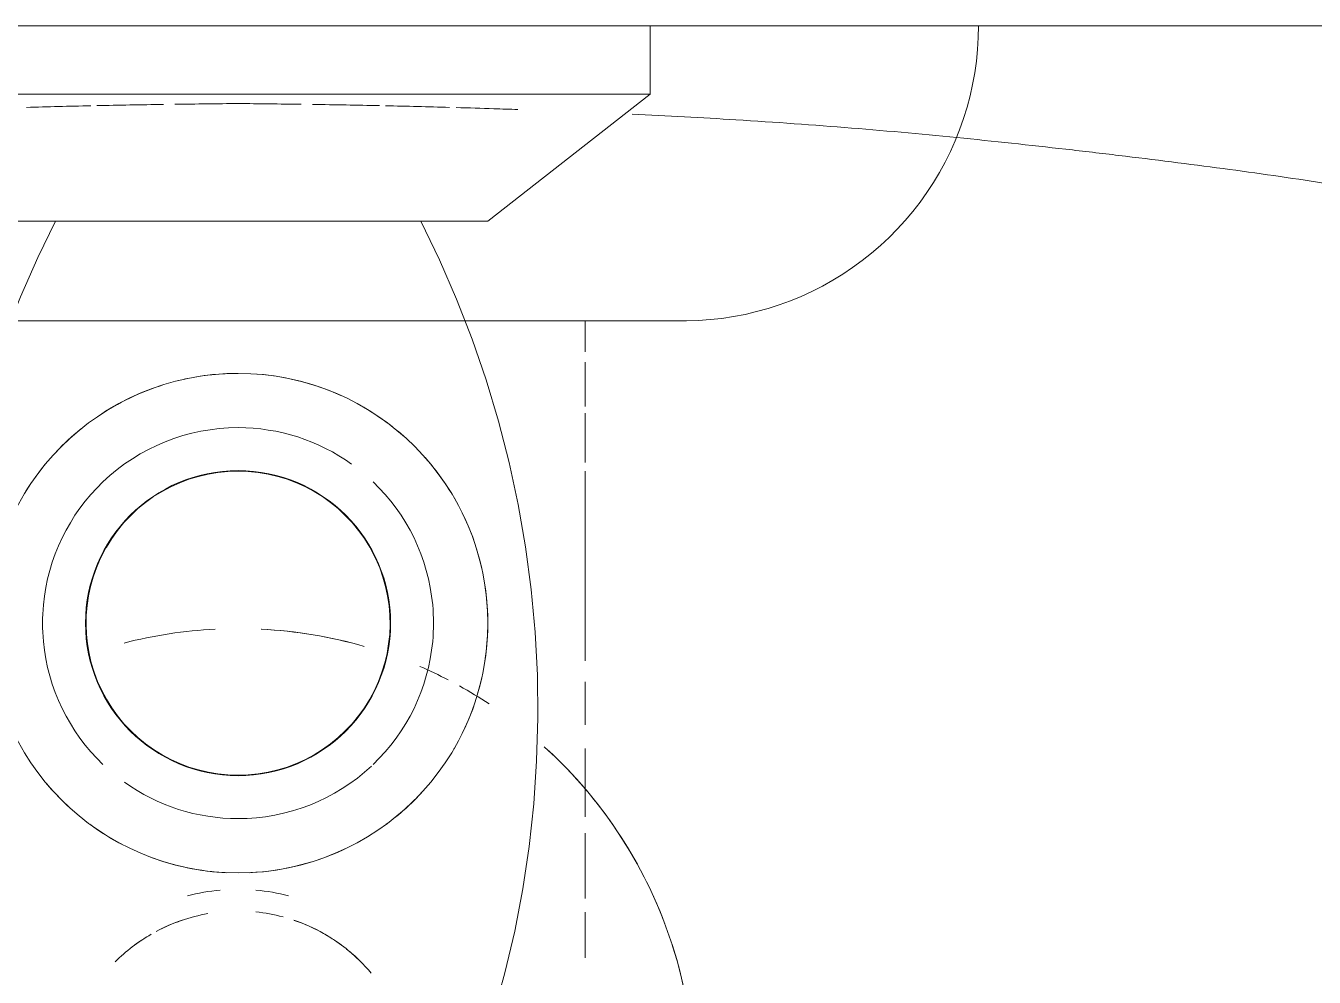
# Model space of a CAD drawing. Header units: millimetres. Extents: x -4000 to 187956, y -58990 to 162485.
# Drawn here: x 158749.4 to 158808.7, y 1854.7 to 1898.5 of the extents above; entities that cross this region are included whole.
import ezdxf

# ---------------------------------------------------------------- set-up
doc = ezdxf.new("R2010")
doc.units = ezdxf.units.MM
doc.layers.add('P-SANR-FIXT', color=6, linetype='Continuous', lineweight=9)

# ---------------------------------------------------------------- blocks, each defined once
blk = doc.blocks.new('C307 - C307-V895-FFS - TANG 1')
at = {"layer": 'P-SANR-FIXT', "color": 90}
for p, q in [((-15.976, 42.914), (-15.976, 40.802)), ((-15.976, 40.17), (-15.976, 37.168)), ((-22.813, 13.387), (-22.276, 13.469)), ((-21.194, 13.567), (-20.651, 13.584)), ((-15.976, 13.585), (-13.283, 13.585)), ((-13.064, 13.585), (-12.422, 13.585)), ((-11.296, 13.585), (-9.529, 13.585)), ((-9.664, 13.585), (-8.933, 13.585)), ((-8.733, 13.585), (-9.468, 13.585)), ((-8.933, 13.585), (-8.188, 13.585)), ((-7.985, 13.585), (-8.733, 13.585)), ((-8.188, 13.585), (-8.05, 13.585)), ((-8.05, 13.585), (-7.43, 13.585)), ((-7.43, 13.585), (-6.66, 13.585)), ((-6.66, 13.585), (-5.879, 13.585)), ((-5.902, 13.585), (-3.217, 13.585)), ((-5.879, 13.585), (-5.089, 13.585)), ((-5.089, 13.585), (-4.29, 13.585)), ((-4.634, 13.585), (-3.217, 13.585)), ((-4.29, 13.585), (-3.485, 13.585)), ((-3.485, 13.585), (-2.674, 13.585)), ((-2.455, 13.585), (-3.267, 13.585)), ((-2.674, 13.585), (-1.859, 13.585)), ((-2.426, 13.585), (-1.094, 13.585)), ((-2.426, 13.585), (-1.094, 13.585)), ((-1.859, 13.585), (-1.041, 13.585)), ((-1.041, 13.585), (-0.221, 13.585)), ((-0.221, 13.585), (0, 13.585)), ((0, 13.585), (0.82, 13.585)), ((0.221, 13.585), (0, 13.585)), ((0, 13.585), (0.898, 13.585)), ((0, 13.585), (0.898, 13.585)), ((1.041, 13.585), (0.221, 13.585)), ((0.82, 13.585), (1.639, 13.585)), ((1.859, 13.585), (1.041, 13.585)), ((1.639, 13.585), (2.455, 13.585)), ((2.674, 13.585), (1.859, 13.585)), ((2.455, 13.585), (3.267, 13.585)), ((3.485, 13.585), (2.674, 13.585)), ((3.267, 13.585), (4.073, 13.585)), ((4.29, 13.585), (3.485, 13.585)), ((4.073, 13.585), (4.874, 13.585)), ((5.089, 13.585), (4.29, 13.585)), ((4.874, 13.585), (5.666, 13.585)), ((5.879, 13.585), (5.089, 13.585)), ((5.666, 13.585), (6.45, 13.585)), ((6.66, 13.585), (5.879, 13.585)), ((6.45, 13.585), (7.223, 13.585)), ((7.43, 13.585), (6.66, 13.585)), ((7.223, 13.585), (7.985, 13.585)), ((8.188, 13.585), (7.43, 13.585)), ((7.985, 13.585), (8.733, 13.585)), ((8.733, 13.585), (9.468, 13.585)), ((-33.218, 4.786), (-33.016, 5.29)), ((-33.699, 3.229), (-33.56, 3.754)), ((-34.089, 0), (-29.522, 0)), ((-29.34, 0), (-26.482, 0)), ((-24.148, 0), (-25, 0)), ((-24.148, 0), (-25, 0)), ((-24.104, 0), (-22.398, 0)), ((-21.651, 0), (-23.463, 0)), ((-21.651, 0), (-23.463, 0)), ((-21.156, 0), (-17.823, 0)), ((-17.678, 0), (-20.662, 0)), ((-17.678, 0), (-20.662, 0)), ((-13.492, 0), (-17.103, 0)), ((-13.492, 0), (-17.103, 0)), ((-17.044, 0), (-13.657, 0)), ((-13.657, 0), (-10.568, 0)), ((-12.054, 0), (-10.568, 0)), ((-10.34, 0), (-11.803, 0)), ((-10.34, 0), (-11.803, 0)), ((-10.372, 0), (-8.345, 0)), ((-10.372, 0), (-8.345, 0)), ((-8.11, 0), (-10.144, 0)), ((-8.11, 0), (-10.144, 0)), ((-6.976, 0), (-5.758, 0)), ((-6.731, 0), (-5.35, 0)), ((-5.152, 0), (-6.47, 0)), ((-5.152, 0), (-6.47, 0)), ((-5.215, 0), (-3.507, 0)), ((-5.215, 0), (-3.507, 0)), ((-3.383, 0), (-5.023, 0)), ((-3.383, 0), (-5.023, 0)), ((-2.707, 0), (0, 0)), ((-2.707, 0), (0, 0)), ((0, 0), (-2.613, 0)), ((0, 0), (-2.613, 0)), ((0, 0), (4.469, 0)), ((0, 0), (4.469, 0)), ((4.307, 0), (0, 0)), ((4.307, 0), (0, 0)), ((6.47, 0), (5.152, 0)), ((6.47, 0), (5.152, 0)), ((5.35, 0), (6.731, 0)), ((5.35, 0), (7.347, 0)), ((8.593, 0), (7.098, 0)), ((8.593, 0), (7.098, 0)), ((7.347, 0), (8.823, 0)), ((7.347, 0), (8.86, 0))]:
    blk.add_line(p, q, dxfattribs=at)
at = {"layer": 'P-SANR-FIXT', "color": 254}
for p, q in [((-15.976, 36.418), (-15.976, 33.272)), ((-15.976, 32.174), (-15.976, 30.203)), ((-15.976, 29.239), (-15.976, 20.497)), ((-15.976, 20.098), (-15.976, 17.832)), ((-15.976, 17.532), (-15.976, 15.478)), ((-15.976, 15.009), (-15.976, 13.585)), ((-24.399, 13.015), (-23.875, 13.16)), ((-23.875, 13.16), (-23.346, 13.284)), ((-23.346, 13.284), (-22.813, 13.387)), ((-22.276, 13.469), (-21.736, 13.529)), ((-21.736, 13.529), (-21.194, 13.567)), ((-20.651, 13.584), (-20.504, 13.585)), ((-20.504, 13.585), (-20.487, 13.585)), ((-20.477, 13.585), (-20.503, 13.585)), ((-20.487, 13.585), (-20.438, 13.585)), ((-20.419, 13.585), (-20.477, 13.585)), ((-20.438, 13.585), (-20.356, 13.585)), ((-20.329, 13.585), (-20.419, 13.585)), ((-20.356, 13.585), (-20.242, 13.585)), ((-20.206, 13.585), (-20.329, 13.585)), ((-20.242, 13.585), (-20.095, 13.585)), ((-20.05, 13.585), (-20.206, 13.585)), ((-20.095, 13.585), (-19.916, 13.585)), ((-19.862, 13.585), (-20.05, 13.585)), ((-19.916, 13.585), (-19.705, 13.585)), ((-19.643, 13.585), (-19.862, 13.585)), ((-19.705, 13.585), (-19.463, 13.585)), ((-19.392, 13.585), (-19.643, 13.585)), ((-19.463, 13.585), (-19.19, 13.585)), ((-19.11, 13.585), (-19.392, 13.585)), ((-19.19, 13.585), (-18.885, 13.585)), ((-18.798, 13.585), (-19.11, 13.585)), ((-18.885, 13.585), (-18.551, 13.585)), ((-18.456, 13.585), (-18.798, 13.585)), ((-18.551, 13.585), (-18.187, 13.585)), ((-18.084, 13.585), (-18.456, 13.585)), ((-18.187, 13.585), (-17.794, 13.585)), ((-17.683, 13.585), (-18.084, 13.585)), ((-17.794, 13.585), (-17.372, 13.585)), ((-17.253, 13.585), (-17.683, 13.585)), ((-17.372, 13.585), (-16.923, 13.585)), ((-16.797, 13.585), (-17.253, 13.585)), ((-16.923, 13.585), (-16.446, 13.585)), ((-16.313, 13.585), (-16.797, 13.585)), ((-16.446, 13.585), (-15.943, 13.585)), ((-15.803, 13.585), (-16.313, 13.585)), ((-15.976, 13.585), (-13.154, 13.585)), ((-15.943, 13.585), (-15.415, 13.585)), ((-15.268, 13.585), (-15.803, 13.585)), ((-15.415, 13.585), (-14.862, 13.585)), ((-14.709, 13.585), (-15.268, 13.585)), ((-14.862, 13.585), (-14.285, 13.585)), ((-14.126, 13.585), (-14.709, 13.585)), ((-14.285, 13.585), (-13.686, 13.585)), ((-13.52, 13.585), (-14.126, 13.585)), ((-13.686, 13.585), (-13.064, 13.585)), ((-12.893, 13.585), (-13.52, 13.585)), ((-12.245, 13.585), (-12.893, 13.585)), ((-11.577, 13.585), (-12.245, 13.585)), ((-10.891, 13.585), (-11.577, 13.585)), ((-11.296, 13.585), (-9.529, 13.585)), ((-10.188, 13.585), (-10.891, 13.585)), ((-9.468, 13.585), (-10.188, 13.585)), ((10.379, 13.585), (9.664, 13.585)), ((-25.929, 12.455), (-25.426, 12.662)), ((-25.426, 12.662), (-24.916, 12.848)), ((-24.916, 12.848), (-24.399, 13.015)), ((-27.381, 11.716), (-26.907, 11.981)), ((-26.907, 11.981), (-26.423, 12.228)), ((-26.423, 12.228), (-25.929, 12.455)), ((-28.295, 11.129), (-27.844, 11.431)), ((-27.844, 11.431), (-27.381, 11.716)), ((-29.16, 10.47), (-28.734, 10.808)), ((-28.734, 10.808), (-28.295, 11.129)), ((-29.969, 9.745), (-29.571, 10.116)), ((-29.571, 10.116), (-29.16, 10.47)), ((-30.351, 9.359), (-29.969, 9.745)), ((-31.067, 8.542), (-30.717, 8.958)), ((-30.717, 8.958), (-30.351, 9.359)), ((-6.261, 9), (-7.971, 9)), ((-5.957, 9), (-7.283, 9)), ((-2.976, 9), (-5.75, 9)), ((-2.947, 9), (-5.52, 9)), ((0, 9), (-2.203, 9)), ((0, 9), (-2.191, 9)), ((0.975, 9), (0, 9)), ((0.976, 9), (0, 9)), ((5.52, 9), (2.947, 9)), ((5.75, 9), (2.976, 9)), ((7.283, 9), (5.957, 9)), ((7.971, 9), (6.261, 9)), ((-31.4, 8.113), (-31.067, 8.542)), ((-31.716, 7.671), (-31.4, 8.113)), ((-32.293, 6.75), (-32.014, 7.216)), ((-32.014, 7.216), (-31.716, 7.671)), ((-32.554, 6.273), (-32.293, 6.75)), ((-32.795, 5.786), (-32.554, 6.273)), ((-33.016, 5.29), (-32.795, 5.786)), ((-33.399, 4.273), (-33.218, 4.786)), ((-33.56, 3.754), (-33.399, 4.273)), ((-33.818, 2.699), (-33.699, 3.229)), ((-4.704, 3.149), (-13.418, 3.149)), ((0, 3.149), (-3.702, 3.149)), ((10.174, 3.149), (0, 3.149)), ((-33.915, 2.164), (-33.818, 2.699)), ((-33.991, 1.626), (-33.915, 2.164)), ((-34.045, 1.086), (-33.991, 1.626)), ((-34.078, 0.543), (-34.045, 1.086)), ((-34.089, 0), (-34.078, 0.543)), ((-34.089, 0), (-29.522, 0)), ((-29.34, 0), (-26.482, 0)), ((-25.679, 0), (-17.044, 0)), ((-17.044, 0), (-13.657, 0)), ((-7.262, 0), (-3.702, 0)), ((-5, 0), (-6.74, 0)), ((-3.382, 0), (-5, 0)), ((-2.864, 0), (0, 0)), ((0, 0), (-2.588, 0)), ((0, 0), (4.704, 0)), ((2.588, 0), (0, 0)), ((4.308, 0), (2.588, 0)), ((7.071, 0), (5, 0)), ((5.475, 0), (7.632, 0))]:
    blk.add_line(p, q, dxfattribs=at)
at = {"layer": 'P-SANR-FIXT', "color": 250}
for p, q in [((-11.5, 9), (-18.977, 3.149)), ((0, 9), (-11.5, 9)), ((11.5, 9), (0, 9)), ((-18.977, 3.149), (-18.977, 0)), ((0, 3.149), (-18.977, 3.149)), ((18.977, 3.149), (0, 3.149)), ((-18.977, 0), (0, 0)), ((0, 0), (18.977, 0))]:
    blk.add_line(p, q, dxfattribs=at)
at = {"layer": 'P-SANR-FIXT', "color": 253}
for p, q in [((-8.613, 9), (-9.959, 9)), ((-5.957, 9), (-7.283, 9)), ((-2.947, 9), (-5.52, 9)), ((0, 9), (-2.191, 9)), ((5.52, 9), (0, 9)), ((7.283, 9), (5.957, 9)), ((9.959, 9), (8.132, 9)), ((-13.418, 3.149), (-18.977, 3.149)), ((-13.418, 0), (-8.614, 0)), ((-7.071, 0), (-10, 0)), ((-7.071, 0), (-10, 0)), ((-3.382, 0), (-6.74, 0)), ((4.308, 0), (-2.588, 0)), ((8.576, 0), (5, 0)), ((8.576, 0), (7.071, 0)), ((7.632, 0), (9.114, 0)), ((10, 0), (8.66, 0)), ((10, 0), (8.66, 0))]:
    blk.add_line(p, q, dxfattribs=at)
at = {"layer": 'P-SANR-FIXT', "color": 250, "flags": 128}
for points in [[(-8.41, 9), (-9.272, 10.778), (-10.063, 12.59), (-10.781, 14.432), (-11.424, 16.3), (-11.993, 18.194), (-12.485, 20.108), (-12.9, 22.04), (-13.237, 23.988), (-13.497, 25.947), (-13.678, 27.916), (-13.779, 29.889), (-13.802, 31.866), (-13.746, 33.842), (-13.611, 35.814), (-13.397, 37.779), (-13.105, 39.733), (-12.735, 41.675), (-12.287, 43.6), (-11.763, 45.506), (-11.163, 47.389)], [(11.205, 47.267), (11.8, 45.383), (12.319, 43.475), (12.761, 41.549), (13.126, 39.607), (13.414, 37.651), (13.622, 35.686), (13.752, 33.713), (13.803, 31.737), (13.775, 29.761), (13.668, 27.787), (13.482, 25.82), (13.218, 23.861), (12.875, 21.914), (12.455, 19.983), (11.958, 18.07), (11.385, 16.178), (10.736, 14.311), (10.014, 12.471), (9.219, 10.662), (8.41, 9)]]:
    blk.add_lwpolyline(points, dxfattribs=at)
at = {"layer": 'P-SANR-FIXT', "color": 90, "flags": 128}
for points in [[(-12.422, 13.585), (-11.759, 13.585), (-11.078, 13.585)], [(-11.078, 13.585), (-10.379, 13.585), (-9.664, 13.585)], [(-6.45, 13.585), (-7.223, 13.585), (-7.985, 13.585)], [(-4.874, 13.585), (-5.666, 13.585), (-6.45, 13.585)], [(-3.267, 13.585), (-4.073, 13.585), (-4.874, 13.585)], [(0, 13.585), (-0.82, 13.585), (-1.639, 13.585), (-2.455, 13.585)], [(9.664, 13.585), (8.933, 13.585), (8.188, 13.585)], [(9.468, 13.585), (10.188, 13.585), (10.891, 13.585)]]:
    blk.add_lwpolyline(points, dxfattribs=at)
at = {"layer": 'P-SANR-FIXT', "color": 250}
for centre, radius, start, end in [((0, 48.75), 21, 167.73827, 227.82889), ((0, 27.5), 11.5, 90, 270), ((0, 27.5), 11.5, 270, 90), ((0, 27.5), 9, 90, 133.04173), ((0, 27.5), 9, 90, 133.04173), ((0, 27.5), 9, 54.47282, 90), ((0, 27.5), 9, 54.47282, 90), ((0, 27.5), 7.022, 90, 270), ((0, 27.5), 7.022, 270, 90), ((0, 27.5), 9, 174.64349, 185.35651), ((0, 27.5), 9, 174.64349, 185.35651), ((0, 27.5), 9, 354.64349, 5.35651), ((0, 27.5), 9, 354.64349, 5.35651), ((0, 27.5), 9, 270, 313.69491), ((0, 27.5), 9, 270, 313.69491), ((0, 27.5), 9, 234.47282, 270), ((0, 27.5), 9, 234.47282, 270)]:
    blk.add_arc(centre, radius, start, end, dxfattribs=at)
at = {"layer": 'P-SANR-FIXT', "color": 254}
for centre, radius, start, end in [((0, 48.75), 21, 180, 198), ((0, 48.75), 8, 240.50374, 251.25615), ((0, 48.75), 8, 288.67702, 298.15059), ((0, 48.75), 21, 200.65336, 227.03458), ((0, 48.75), 8, 255, 264.13501), ((0, 27.5), 11.5, 92.59688, 116.42096), ((0, 27.5), 11.5, 69.07869, 87.40312), ((0, 27.5), 11.5, 53.63975, 62.28149), ((0, 27.5), 11.5, 126.4043, 137.65084), ((0, 27.5), 11.5, 40.04455, 47.08997), ((0, 27.5), 7, 90, 150), ((0, 27.5), 7, 30, 90), ((0, 27.5), 11.5, 150, 210), ((0, 48.75), 21, 242.55135, 246.52132), ((0, 48.75), 21, 253.96386, 267.11157), ((0, 48.75), 21, 272.88843, 284.46483), ((0, 27.5), 7, 210, 270), ((0, 27.5), 7, 270, 330), ((0, 27.5), 7, 330, 331.20218), ((0, 27.5), 11.5, 210.98326, 221.50109), ((0, 27.5), 11.5, 319.81002, 328.13595), ((0, 27.5), 11.5, 309.07754, 316.60072), ((0, 27.5), 11.5, 227.63976, 240.6053), ((0, 27.5), 11.5, 287.2715, 304.11776), ((0, 27.5), 11.5, 245.67723, 267.06316), ((0, 27.5), 11.5, 270, 283.83589)]:
    blk.add_arc(centre, radius, start, end, dxfattribs=at)
at = {"layer": 'P-SANR-FIXT', "color": 90}
for centre, radius, start, end in [((0, 48.75), 8, 225, 240), ((0, 48.75), 8, 300, 315), ((0, 27.5), 11.5, 149.77179, 150), ((0, 48.75), 21, 236.5871, 240.95355), ((0, 48.75), 21, 242.55135, 246.52132), ((0, 48.75), 21, 253.96386, 267.05631), ((0, 48.75), 21, 272.88843, 284.46483), ((0, 27.5), 7, 208.79782, 210)]:
    blk.add_arc(centre, radius, start, end, dxfattribs=at)
at = {"layer": 'P-SANR-FIXT', "color": 253}
for centre, radius, start, end in [((0, 48.75), 9, 255, 264.75488), ((0, 48.75), 9, 275.24512, 285), ((0, 27.5), 9, 133.69491, 174.64349), ((0, 27.5), 9, 133.69491, 174.64349), ((0, 27.5), 9, 5.35651, 46.30509), ((0, 27.5), 9, 5.35651, 46.30509), ((0, 48.75), 21, 236.5871, 240.95355), ((0, 27.5), 7, 150, 208.79782), ((0, 27.5), 7, 331.20218, 30), ((0, 27.5), 9, 185.35651, 226.30509), ((0, 27.5), 9, 185.35651, 226.30509), ((0, 27.5), 9, 313.69491, 354.64349), ((0, 27.5), 9, 313.69491, 354.64349)]:
    blk.add_arc(centre, radius, start, end, dxfattribs=at)
at = {"layer": 'P-SANR-FIXT', "color": 250}
for points, knots in [([(-18.14, 4.07), (-19.755, 4.147), (-23.175, 4.329), (-28.273, 4.692), (-33.432, 5.166), (-37.602, 5.618), (-40.864, 6.004), (-44.081, 6.399), (-47.997, 6.927), (-52.535, 7.633), (-56.941, 8.397), (-61.248, 9.203), (-65.448, 10.056), (-70.877, 11.275), (-85.281, 14.901), (-106.179, 22.375), (-129.304, 35.807), (-141.715, 47.207), (-147.158, 53.548)], [-0.92182, -0.92182, -0.92182, -0.92182, -0.9, -0.875, -0.85, -0.825, -0.8125, -0.8, -0.775, -0.75, -0.725, -0.7, -0.675, -0.65, -0.6, -0.4, -0.2, 0, 0, 0, 0]), ([(-105.935, 0), (-104.576, 0), (-99.721, 0), (-86.209, 0), (-71.424, 0), (-60.368, 0), (-56.114, 0), (-52.773, 0), (-49.305, 0), (-45.718, 0), (-42.599, 0), (-40.014, 0), (-38.024, 0), (-35.989, 0), (-33.224, 0), (-29.661, 0), (-25.948, 0), (-22.881, 0), (-20.53, 0), (-18.13, 0), (-15.872, 0), (-14.404, 0), (-13.761, 0)], [-1, -1, -1, -1, -0.8, -0.6, -0.4, -0.35, -0.325, -0.3, -0.275, -0.25, -0.225, -0.2125, -0.2, -0.1875, -0.175, -0.15, -0.125, -0.1125, -0.1, -0.0875, -0.075, -0.0653852, -0.0653852, -0.0653852, -0.0653852]), ([(-105.935, 0), (-104.576, 0), (-99.721, 0), (-86.209, 0), (-71.424, 0), (-60.368, 0), (-56.114, 0), (-52.773, 0), (-49.305, 0), (-45.718, 0), (-42.599, 0), (-40.014, 0), (-38.024, 0), (-35.989, 0), (-33.224, 0), (-29.661, 0), (-25.948, 0), (-22.881, 0), (-20.53, 0), (-18.13, 0), (-15.872, 0), (-14.404, 0), (-13.761, 0)], [-1, -1, -1, -1, -0.8, -0.6, -0.4, -0.35, -0.325, -0.3, -0.275, -0.25, -0.225, -0.2125, -0.2, -0.1875, -0.175, -0.15, -0.125, -0.1125, -0.1, -0.0875, -0.075, -0.0653852, -0.0653852, -0.0653852, -0.0653852])]:
    blk.add_open_spline(points, degree=3, knots=knots, dxfattribs=at)
at = {"layer": 'P-SANR-FIXT', "color": 253}
for points in [[(-6.13, 43.613), (-5.789, 43.207), (-5.408, 42.834), (-4.994, 42.503)], [(1.388, 40.871), (2.22, 41.018), (3.03, 41.299), (3.776, 41.697)], [(-6.781, 3.683), (-7.772, 3.704), (-8.756, 3.728), (-9.733, 3.756)], [(-3.433, 3.621), (-4.464, 3.637), (-5.489, 3.655), (-6.506, 3.677)], [(-1.428, 3.595), (-1.922, 3.6), (-2.415, 3.606), (-2.907, 3.613)], [(2.907, 3.613), (2.415, 3.606), (1.922, 3.6), (1.428, 3.595)], [(6.506, 3.677), (5.489, 3.655), (4.464, 3.637), (3.433, 3.621)], [(9.733, 3.756), (8.756, 3.728), (7.772, 3.704), (6.781, 3.683)], [(-13.761, 0), (-12.733, 0), (-11.692, 0), (-10.64, 0)], [(-13.761, 0), (-12.733, 0), (-11.692, 0), (-10.64, 0)], [(-10.442, 0), (-9.77, 0), (-9.093, 0), (-8.411, 0)], [(-10.442, 0), (-9.77, 0), (-9.093, 0), (-8.411, 0)], [(7.413, 0), (7.92, 0), (8.425, 0), (8.927, 0)], [(7.413, 0), (7.92, 0), (8.425, 0), (8.927, 0)]]:
    blk.add_open_spline(points, degree=3, dxfattribs=at)
for points, knots in [([(-4.759, 42.321), (-4.517, 42.141), (-3.831, 41.689), (-3.08, 41.349), (-2.59, 41.181)], [-0.70273633, -0.70273633, -0.70273633, -0.70273633, -0.66666667, -0.60487616, -0.60487616, -0.60487616, -0.60487616]), ([(-10.046, 3.764), (-10.627, 3.781), (-11.575, 3.81), (-12.516, 3.842), (-12.882, 3.854)], [-0.95754419, -0.95754419, -0.95754419, -0.95754419, -0.95, -0.94519309, -0.94519309, -0.94519309, -0.94519309])]:
    blk.add_open_spline(points, degree=3, knots=knots, dxfattribs=at)
at = {"layer": 'P-SANR-FIXT', "color": 254}
for points in [[(4.001, 41.822), (4.263, 41.974), (4.517, 42.14), (4.76, 42.32)], [(0, 3.58), (-0.477, 3.584), (-0.953, 3.589), (-1.428, 3.595)], [(1.428, 3.595), (0.953, 3.589), (0.477, 3.584), (0, 3.58)], [(-22.8, 0), (-23.527, 0), (-24.252, 0), (-24.974, 0)], [(-22.8, 0), (-23.527, 0), (-24.252, 0), (-24.974, 0)], [(-7.042, 0), (-6.503, 0), (-5.96, 0), (-5.414, 0)], [(-7.042, 0), (-6.503, 0), (-5.96, 0), (-5.414, 0)], [(-5.279, 0), (-4.71, 0), (-4.137, 0), (-3.562, 0)], [(-5.279, 0), (-4.71, 0), (-4.137, 0), (-3.562, 0)], [(-2.755, 0), (-1.845, 0), (-0.926, 0), (0, 0)], [(-2.755, 0), (-1.845, 0), (-0.926, 0), (0, 0)], [(0, 0), (1.532, 0), (3.041, 0), (4.529, 0)], [(0, 0), (1.532, 0), (3.041, 0), (4.529, 0)], [(5.414, 0), (6.085, 0), (6.751, 0), (7.413, 0)], [(5.414, 0), (6.085, 0), (6.751, 0), (7.413, 0)]]:
    blk.add_open_spline(points, degree=3, dxfattribs=at)
for points, knots in [([(-44.031, 0), (-45.278, 0), (-48.555, 0), (-53.729, 0), (-58.654, 0), (-61.538, 0), (-62.6, 0)], [-0.7777778, -0.7777778, -0.7777778, -0.7777778, -0.7569444, -0.7222222, -0.6875, -0.6666667, -0.6666667, -0.6666667, -0.6666667]), ([(-44.031, 0), (-45.278, 0), (-48.555, 0), (-53.729, 0), (-58.654, 0), (-61.538, 0), (-62.6, 0)], [-0.7777778, -0.7777778, -0.7777778, -0.7777778, -0.7569444, -0.7222222, -0.6875, -0.6666667, -0.6666667, -0.6666667, -0.6666667]), ([(-25.874, 0), (-26.678, 0), (-29.753, 0), (-35.048, 0), (-40.265, 0), (-43.2, 0), (-44.031, 0)], [-0.87334427, -0.87334427, -0.87334427, -0.87334427, -0.86111111, -0.82638889, -0.79166667, -0.77777778, -0.77777778, -0.77777778, -0.77777778]), ([(-25.874, 0), (-26.678, 0), (-29.753, 0), (-35.048, 0), (-40.265, 0), (-43.2, 0), (-44.031, 0)], [-0.87334427, -0.87334427, -0.87334427, -0.87334427, -0.86111111, -0.82638889, -0.79166667, -0.77777778, -0.77777778, -0.77777778, -0.77777778]), ([(-13.608, 0), (-13.883, 0), (-16.986, 0), (-20.043, 0), (-22.8, 0)], [-0.93459979, -0.93459979, -0.93459979, -0.93459979, -0.93055556, -0.88888889, -0.88888889, -0.88888889, -0.88888889]), ([(-13.608, 0), (-13.883, 0), (-16.986, 0), (-20.043, 0), (-22.8, 0)], [-0.93459979, -0.93459979, -0.93459979, -0.93459979, -0.93055556, -0.88888889, -0.88888889, -0.88888889, -0.88888889])]:
    blk.add_open_spline(points, degree=3, knots=knots, dxfattribs=at)
at = {"layer": 'P-SANR-FIXT', "color": 90}
for points in [[(-10.455, 0), (-11.511, 0), (-12.562, 0), (-13.608, 0)], [(-10.455, 0), (-11.511, 0), (-12.562, 0), (-13.608, 0)], [(-8.229, 0), (-8.907, 0), (-9.583, 0), (-10.257, 0)], [(-8.229, 0), (-8.907, 0), (-9.583, 0), (-10.257, 0)], [(-5.267, 0), (-5.803, 0), (-6.338, 0), (-6.872, 0)], [(-5.267, 0), (-5.803, 0), (-6.338, 0), (-6.872, 0)], [(-3.453, 0), (-4.015, 0), (-4.575, 0), (-5.134, 0)], [(-3.453, 0), (-4.015, 0), (-4.575, 0), (-5.134, 0)], [(0, 0), (-0.892, 0), (-1.781, 0), (-2.667, 0)], [(0, 0), (-0.892, 0), (-1.781, 0), (-2.667, 0)], [(4.4, 0), (2.942, 0), (1.476, 0), (0, 0)], [(4.4, 0), (2.942, 0), (1.476, 0), (0, 0)], [(7.24, 0), (6.585, 0), (5.928, 0), (5.268, 0)], [(7.24, 0), (6.585, 0), (5.928, 0), (5.268, 0)], [(8.744, 0), (8.244, 0), (7.743, 0), (7.24, 0)], [(8.744, 0), (8.244, 0), (7.743, 0), (7.24, 0)]]:
    blk.add_open_spline(points, degree=3, dxfattribs=at)
blk = doc.blocks.new('C307 - C307-V948-FFS - TANG 1')
at = {"layer": 'P-SANR-FIXT', "color": 90}
for p, q in [((-15.976, 42.914), (-15.976, 40.802)), ((-15.976, 40.17), (-15.976, 37.168)), ((-22.813, 13.387), (-22.276, 13.469)), ((-21.194, 13.567), (-20.651, 13.584)), ((-15.976, 13.585), (-13.283, 13.585)), ((-13.064, 13.585), (-12.422, 13.585)), ((-12.422, 13.585), (-11.759, 13.585)), ((-11.759, 13.585), (-11.078, 13.585)), ((-11.296, 13.585), (-9.529, 13.585)), ((-11.078, 13.585), (-10.379, 13.585)), ((-10.379, 13.585), (-9.664, 13.585)), ((-9.664, 13.585), (-8.933, 13.585)), ((-8.733, 13.585), (-9.468, 13.585)), ((-7.985, 13.585), (-8.733, 13.585)), ((-7.223, 13.585), (-7.985, 13.585)), ((-6.45, 13.585), (-7.223, 13.585)), ((-5.666, 13.585), (-6.45, 13.585)), ((-5.902, 13.585), (-3.217, 13.585)), ((-4.874, 13.585), (-5.666, 13.585)), ((-5.089, 13.585), (-4.29, 13.585)), ((-4.073, 13.585), (-4.874, 13.585)), ((-4.634, 13.585), (-3.217, 13.585)), ((-4.29, 13.585), (-3.485, 13.585)), ((-3.267, 13.585), (-4.073, 13.585)), ((-3.485, 13.585), (-2.674, 13.585)), ((-2.455, 13.585), (-3.267, 13.585)), ((-2.674, 13.585), (-1.859, 13.585)), ((-1.639, 13.585), (-2.455, 13.585)), ((-2.426, 13.585), (-1.094, 13.585)), ((-2.426, 13.585), (-1.094, 13.585)), ((-1.859, 13.585), (-1.041, 13.585)), ((-0.82, 13.585), (-1.639, 13.585)), ((-1.041, 13.585), (-0.221, 13.585)), ((0, 13.585), (-0.82, 13.585)), ((-0.221, 13.585), (0, 13.585)), ((0, 13.585), (0.82, 13.585)), ((0.221, 13.585), (0, 13.585)), ((0, 13.585), (0.898, 13.585)), ((0, 13.585), (0.898, 13.585)), ((1.041, 13.585), (0.221, 13.585)), ((0.82, 13.585), (1.639, 13.585)), ((1.859, 13.585), (1.041, 13.585)), ((1.639, 13.585), (2.455, 13.585)), ((2.674, 13.585), (1.859, 13.585)), ((2.455, 13.585), (3.267, 13.585)), ((3.485, 13.585), (2.674, 13.585)), ((3.267, 13.585), (4.073, 13.585)), ((4.29, 13.585), (3.485, 13.585)), ((5.089, 13.585), (4.29, 13.585)), ((5.879, 13.585), (5.089, 13.585)), ((5.666, 13.585), (6.45, 13.585)), ((6.66, 13.585), (5.879, 13.585)), ((6.45, 13.585), (7.223, 13.585)), ((7.43, 13.585), (6.66, 13.585)), ((7.223, 13.585), (7.985, 13.585)), ((8.188, 13.585), (7.43, 13.585)), ((8.933, 13.585), (8.188, 13.585)), ((9.664, 13.585), (8.933, 13.585)), ((9.468, 13.585), (10.188, 13.585)), ((-33.218, 4.786), (-33.016, 5.29)), ((-33.699, 3.229), (-33.56, 3.754)), ((-34.089, 0), (-29.522, 0)), ((-29.34, 0), (-26.482, 0)), ((-24.148, 0), (-25, 0)), ((-24.148, 0), (-25, 0)), ((-24.104, 0), (-22.398, 0)), ((-21.651, 0), (-23.463, 0)), ((-21.651, 0), (-23.463, 0)), ((-21.156, 0), (-17.823, 0)), ((-17.678, 0), (-20.662, 0)), ((-17.678, 0), (-20.662, 0)), ((-13.492, 0), (-17.103, 0)), ((-13.492, 0), (-17.103, 0)), ((-17.044, 0), (-13.657, 0)), ((-13.657, 0), (-10.568, 0)), ((-12.054, 0), (-10.568, 0)), ((-10.34, 0), (-11.803, 0)), ((-10.34, 0), (-11.803, 0)), ((-10.372, 0), (-8.345, 0)), ((-10.372, 0), (-8.345, 0)), ((-8.11, 0), (-10.144, 0)), ((-8.11, 0), (-10.144, 0)), ((-6.976, 0), (-5.758, 0)), ((-6.731, 0), (-5.35, 0)), ((-5.152, 0), (-6.47, 0)), ((-5.152, 0), (-6.47, 0)), ((-5.215, 0), (-3.507, 0)), ((-5.215, 0), (-3.507, 0)), ((-3.383, 0), (-5.023, 0)), ((-3.383, 0), (-5.023, 0)), ((-2.707, 0), (0, 0)), ((-2.707, 0), (0, 0)), ((0, 0), (-2.613, 0)), ((4.307, 0), (-2.613, 0)), ((0, 0), (4.469, 0)), ((0, 0), (4.469, 0)), ((4.307, 0), (0, 0)), ((6.47, 0), (5.152, 0)), ((6.47, 0), (5.152, 0)), ((5.35, 0), (6.731, 0)), ((5.35, 0), (7.347, 0)), ((8.593, 0), (7.098, 0)), ((8.593, 0), (7.098, 0)), ((7.347, 0), (8.823, 0)), ((7.347, 0), (8.86, 0))]:
    blk.add_line(p, q, dxfattribs=at)
at = {"layer": 'P-SANR-FIXT', "color": 254}
for p, q in [((-15.976, 36.418), (-15.976, 33.272)), ((-15.976, 32.174), (-15.976, 30.203)), ((-15.976, 29.239), (-15.976, 20.497)), ((-15.976, 20.098), (-15.976, 17.832)), ((-15.976, 17.532), (-15.976, 15.478)), ((-15.976, 15.009), (-15.976, 13.585)), ((-24.399, 13.015), (-23.875, 13.16)), ((-23.875, 13.16), (-23.346, 13.284)), ((-23.346, 13.284), (-22.813, 13.387)), ((-22.276, 13.469), (-21.736, 13.529)), ((-21.736, 13.529), (-21.194, 13.567)), ((-20.651, 13.584), (-20.504, 13.585)), ((-20.504, 13.585), (-20.487, 13.585)), ((-20.477, 13.585), (-20.503, 13.585)), ((-20.487, 13.585), (-20.438, 13.585)), ((-20.419, 13.585), (-20.477, 13.585)), ((-20.438, 13.585), (-20.356, 13.585)), ((-20.329, 13.585), (-20.419, 13.585)), ((-20.356, 13.585), (-20.242, 13.585)), ((-20.206, 13.585), (-20.329, 13.585)), ((-20.242, 13.585), (-20.095, 13.585)), ((-20.05, 13.585), (-20.206, 13.585)), ((-20.095, 13.585), (-19.916, 13.585)), ((-19.862, 13.585), (-20.05, 13.585)), ((-19.916, 13.585), (-19.705, 13.585)), ((-19.643, 13.585), (-19.862, 13.585)), ((-19.705, 13.585), (-19.463, 13.585)), ((-19.392, 13.585), (-19.643, 13.585)), ((-19.463, 13.585), (-19.19, 13.585)), ((-19.11, 13.585), (-19.392, 13.585)), ((-19.19, 13.585), (-18.885, 13.585)), ((-18.798, 13.585), (-19.11, 13.585)), ((-18.885, 13.585), (-18.551, 13.585)), ((-18.456, 13.585), (-18.798, 13.585)), ((-18.551, 13.585), (-18.187, 13.585)), ((-18.084, 13.585), (-18.456, 13.585)), ((-18.187, 13.585), (-17.794, 13.585)), ((-17.683, 13.585), (-18.084, 13.585)), ((-17.794, 13.585), (-17.372, 13.585)), ((-17.253, 13.585), (-17.683, 13.585)), ((-17.372, 13.585), (-16.923, 13.585)), ((-16.797, 13.585), (-17.253, 13.585)), ((-16.923, 13.585), (-16.446, 13.585)), ((-16.313, 13.585), (-16.797, 13.585)), ((-16.446, 13.585), (-15.943, 13.585)), ((-15.803, 13.585), (-16.313, 13.585)), ((-15.976, 13.585), (-13.154, 13.585)), ((-15.943, 13.585), (-15.415, 13.585)), ((-15.268, 13.585), (-15.803, 13.585)), ((-15.415, 13.585), (-14.862, 13.585)), ((-14.709, 13.585), (-15.268, 13.585)), ((-14.862, 13.585), (-14.285, 13.585)), ((-14.126, 13.585), (-14.709, 13.585)), ((-14.285, 13.585), (-13.686, 13.585)), ((-13.52, 13.585), (-14.126, 13.585)), ((-13.686, 13.585), (-13.064, 13.585)), ((-12.893, 13.585), (-13.52, 13.585)), ((-12.245, 13.585), (-12.893, 13.585)), ((-11.577, 13.585), (-12.245, 13.585)), ((-10.891, 13.585), (-11.577, 13.585)), ((-11.296, 13.585), (-9.529, 13.585)), ((-10.188, 13.585), (-10.891, 13.585)), ((-9.468, 13.585), (-10.188, 13.585)), ((10.379, 13.585), (9.664, 13.585)), ((-25.929, 12.455), (-25.426, 12.662)), ((-25.426, 12.662), (-24.916, 12.848)), ((-24.916, 12.848), (-24.399, 13.015)), ((-27.381, 11.716), (-26.907, 11.981)), ((-26.907, 11.981), (-26.423, 12.228)), ((-26.423, 12.228), (-25.929, 12.455)), ((-28.295, 11.129), (-27.844, 11.431)), ((-27.844, 11.431), (-27.381, 11.716)), ((-29.16, 10.47), (-28.734, 10.808)), ((-28.734, 10.808), (-28.295, 11.129)), ((-29.969, 9.745), (-29.571, 10.116)), ((-29.571, 10.116), (-29.16, 10.47)), ((-30.351, 9.359), (-29.969, 9.745)), ((-31.067, 8.542), (-30.717, 8.958)), ((-30.717, 8.958), (-30.351, 9.359)), ((-6.261, 9), (-7.971, 9)), ((-5.957, 9), (-7.283, 9)), ((-2.976, 9), (-5.75, 9)), ((-2.947, 9), (-5.52, 9)), ((0, 9), (-2.203, 9)), ((0, 9), (-2.191, 9)), ((0.975, 9), (0, 9)), ((0.976, 9), (0, 9)), ((5.52, 9), (2.947, 9)), ((5.75, 9), (2.976, 9)), ((7.283, 9), (5.957, 9)), ((7.971, 9), (6.261, 9)), ((-31.4, 8.113), (-31.067, 8.542)), ((-31.716, 7.671), (-31.4, 8.113)), ((-32.293, 6.75), (-32.014, 7.216)), ((-32.014, 7.216), (-31.716, 7.671)), ((-32.554, 6.273), (-32.293, 6.75)), ((-32.795, 5.786), (-32.554, 6.273)), ((-33.016, 5.29), (-32.795, 5.786)), ((-33.399, 4.273), (-33.218, 4.786)), ((-33.56, 3.754), (-33.399, 4.273)), ((-33.818, 2.699), (-33.699, 3.229)), ((-4.704, 3.149), (-13.418, 3.149)), ((0, 3.149), (-3.702, 3.149)), ((10.174, 3.149), (0, 3.149)), ((-33.915, 2.164), (-33.818, 2.699)), ((-33.991, 1.626), (-33.915, 2.164)), ((-34.045, 1.086), (-33.991, 1.626)), ((-34.078, 0.543), (-34.045, 1.086)), ((-34.089, 0), (-34.078, 0.543)), ((-34.089, 0), (-29.522, 0)), ((-29.34, 0), (-26.482, 0)), ((-25.679, 0), (-17.044, 0)), ((-17.044, 0), (-13.657, 0)), ((-7.262, 0), (-3.702, 0)), ((-5, 0), (-6.74, 0)), ((-3.382, 0), (-5, 0)), ((-2.864, 0), (0, 0)), ((0, 0), (-2.588, 0)), ((0, 0), (4.704, 0)), ((2.588, 0), (0, 0)), ((4.308, 0), (2.588, 0)), ((7.071, 0), (5, 0)), ((5.475, 0), (7.632, 0))]:
    blk.add_line(p, q, dxfattribs=at)
at = {"layer": 'P-SANR-FIXT', "color": 250}
for p, q in [((-11.5, 9), (-18.977, 3.149)), ((0, 9), (-11.5, 9)), ((11.5, 9), (0, 9)), ((-18.977, 3.149), (-18.977, 0)), ((0, 3.149), (-18.977, 3.149)), ((18.977, 3.149), (0, 3.149)), ((-18.977, 0), (0, 0)), ((0, 0), (18.977, 0))]:
    blk.add_line(p, q, dxfattribs=at)
at = {"layer": 'P-SANR-FIXT', "color": 253}
for p, q in [((-8.613, 9), (-9.959, 9)), ((-5.957, 9), (-7.283, 9)), ((-2.947, 9), (-5.52, 9)), ((0, 9), (-2.191, 9)), ((5.52, 9), (0, 9)), ((7.283, 9), (5.957, 9)), ((9.959, 9), (8.132, 9)), ((-13.418, 3.149), (-18.977, 3.149)), ((-13.418, 0), (-8.614, 0)), ((-7.071, 0), (-10, 0)), ((-7.071, 0), (-10, 0)), ((-3.382, 0), (-6.74, 0)), ((4.308, 0), (-2.588, 0)), ((8.576, 0), (5, 0)), ((8.576, 0), (7.071, 0)), ((7.632, 0), (9.114, 0)), ((10, 0), (8.66, 0)), ((10, 0), (8.66, 0))]:
    blk.add_line(p, q, dxfattribs=at)
at = {"layer": 'P-SANR-FIXT', "color": 250, "flags": 128}
for points in [[(-8.41, 9), (-9.272, 10.778), (-10.063, 12.59), (-10.781, 14.432), (-11.424, 16.3), (-11.993, 18.194), (-12.485, 20.108), (-12.9, 22.04), (-13.237, 23.988), (-13.497, 25.947), (-13.678, 27.916), (-13.779, 29.889), (-13.802, 31.866), (-13.746, 33.842), (-13.611, 35.814), (-13.397, 37.779), (-13.105, 39.733), (-12.735, 41.675), (-12.287, 43.6), (-11.763, 45.506), (-11.163, 47.389)], [(11.205, 47.267), (11.8, 45.383), (12.319, 43.475), (12.761, 41.549), (13.126, 39.607), (13.414, 37.651), (13.622, 35.686), (13.752, 33.713), (13.803, 31.737), (13.775, 29.761), (13.668, 27.787), (13.482, 25.82), (13.218, 23.861), (12.875, 21.914), (12.455, 19.983), (11.958, 18.07), (11.385, 16.178), (10.736, 14.311), (10.014, 12.471), (9.219, 10.662), (8.41, 9)]]:
    blk.add_lwpolyline(points, dxfattribs=at)
at = {"layer": 'P-SANR-FIXT', "color": 90, "flags": 128}
for points in [[(-8.933, 13.585), (-8.188, 13.585), (-8.05, 13.585)], [(-8.05, 13.585), (-7.43, 13.585), (-6.66, 13.585)], [(-6.66, 13.585), (-5.879, 13.585), (-5.089, 13.585)], [(4.073, 13.585), (4.874, 13.585), (5.666, 13.585)], [(7.985, 13.585), (8.733, 13.585), (9.468, 13.585)]]:
    blk.add_lwpolyline(points, dxfattribs=at)
at = {"layer": 'P-SANR-FIXT', "color": 250}
for centre, radius, start, end in [((0, 48.75), 21, 167.73827, 227.82889), ((0, 27.5), 11.5, 90, 270), ((0, 27.5), 11.5, 270, 90), ((0, 27.5), 9, 90, 133.04173), ((0, 27.5), 9, 90, 133.04173), ((0, 27.5), 9, 54.47282, 90), ((0, 27.5), 9, 54.47282, 90), ((0, 27.5), 7.022, 90, 270), ((0, 27.5), 7.022, 270, 90), ((0, 27.5), 9, 174.64349, 185.35651), ((0, 27.5), 9, 174.64349, 185.35651), ((0, 27.5), 9, 354.64349, 5.35651), ((0, 27.5), 9, 354.64349, 5.35651), ((0, 27.5), 9, 270, 313.69491), ((0, 27.5), 9, 270, 313.69491), ((0, 27.5), 9, 234.47282, 270), ((0, 27.5), 9, 234.47282, 270)]:
    blk.add_arc(centre, radius, start, end, dxfattribs=at)
at = {"layer": 'P-SANR-FIXT', "color": 254}
for centre, radius, start, end in [((0, 48.75), 21, 180, 198), ((0, 48.75), 8, 240.50374, 251.25615), ((0, 48.75), 8, 288.67702, 298.15059), ((0, 48.75), 21, 200.65336, 227.03458), ((0, 48.75), 8, 255, 264.13501), ((0, 27.5), 11.5, 92.59688, 116.42096), ((0, 27.5), 11.5, 69.07869, 87.40312), ((0, 27.5), 11.5, 53.63975, 62.28149), ((0, 27.5), 11.5, 126.4043, 137.65084), ((0, 27.5), 11.5, 40.04455, 47.08997), ((0, 27.5), 7, 90, 150), ((0, 27.5), 7, 30, 90), ((0, 27.5), 11.5, 150, 210), ((0, 48.75), 21, 242.55135, 246.52132), ((0, 48.75), 21, 253.96386, 267.11157), ((0, 48.75), 21, 272.88843, 284.46483), ((0, 27.5), 7, 210, 270), ((0, 27.5), 7, 270, 330), ((0, 27.5), 7, 330, 331.20218), ((0, 27.5), 11.5, 210.98326, 221.50109), ((0, 27.5), 11.5, 319.81002, 328.13595), ((0, 27.5), 11.5, 309.07754, 316.60072), ((0, 27.5), 11.5, 227.63976, 240.6053), ((0, 27.5), 11.5, 287.2715, 304.11776), ((0, 27.5), 11.5, 245.67723, 267.06316), ((0, 27.5), 11.5, 270, 283.83589)]:
    blk.add_arc(centre, radius, start, end, dxfattribs=at)
at = {"layer": 'P-SANR-FIXT', "color": 90}
for centre, radius, start, end in [((0, 48.75), 8, 225, 240), ((0, 48.75), 8, 300, 315), ((0, 27.5), 11.5, 149.77179, 150), ((0, 48.75), 21, 236.5871, 240.95355), ((0, 48.75), 21, 242.55135, 246.52132), ((0, 48.75), 21, 253.96386, 267.05631), ((0, 48.75), 21, 272.88843, 284.46483), ((0, 27.5), 7, 208.79782, 210)]:
    blk.add_arc(centre, radius, start, end, dxfattribs=at)
at = {"layer": 'P-SANR-FIXT', "color": 253}
for centre, radius, start, end in [((0, 48.75), 9, 255, 264.75488), ((0, 48.75), 9, 275.24512, 285), ((0, 27.5), 9, 133.69491, 174.64349), ((0, 27.5), 9, 133.69491, 174.64349), ((0, 27.5), 9, 5.35651, 46.30509), ((0, 27.5), 9, 5.35651, 46.30509), ((0, 48.75), 21, 236.5871, 240.95355), ((0, 27.5), 7, 150, 208.79782), ((0, 27.5), 7, 331.20218, 30), ((0, 27.5), 9, 185.35651, 226.30509), ((0, 27.5), 9, 185.35651, 226.30509), ((0, 27.5), 9, 313.69491, 354.64349), ((0, 27.5), 9, 313.69491, 354.64349)]:
    blk.add_arc(centre, radius, start, end, dxfattribs=at)
at = {"layer": 'P-SANR-FIXT', "color": 250}
for points, knots in [([(-18.14, 4.07), (-19.755, 4.147), (-23.175, 4.329), (-28.273, 4.692), (-33.432, 5.166), (-37.602, 5.618), (-40.864, 6.004), (-44.081, 6.399), (-47.997, 6.927), (-52.535, 7.633), (-56.941, 8.397), (-61.248, 9.203), (-65.448, 10.056), (-70.877, 11.275), (-85.281, 14.901), (-106.179, 22.375), (-129.304, 35.807), (-141.715, 47.207), (-147.158, 53.548)], [-0.92182, -0.92182, -0.92182, -0.92182, -0.9, -0.875, -0.85, -0.825, -0.8125, -0.8, -0.775, -0.75, -0.725, -0.7, -0.675, -0.65, -0.6, -0.4, -0.2, 0, 0, 0, 0]), ([(-105.935, 0), (-104.576, 0), (-99.721, 0), (-86.209, 0), (-71.424, 0), (-60.368, 0), (-56.114, 0), (-52.773, 0), (-49.305, 0), (-45.718, 0), (-42.599, 0), (-40.014, 0), (-38.024, 0), (-35.989, 0), (-33.224, 0), (-29.661, 0), (-25.948, 0), (-22.881, 0), (-20.53, 0), (-18.13, 0), (-15.872, 0), (-14.404, 0), (-13.761, 0)], [-1, -1, -1, -1, -0.8, -0.6, -0.4, -0.35, -0.325, -0.3, -0.275, -0.25, -0.225, -0.2125, -0.2, -0.1875, -0.175, -0.15, -0.125, -0.1125, -0.1, -0.0875, -0.075, -0.0653852, -0.0653852, -0.0653852, -0.0653852]), ([(-105.935, 0), (-104.576, 0), (-99.721, 0), (-86.209, 0), (-71.424, 0), (-60.368, 0), (-56.114, 0), (-52.773, 0), (-49.305, 0), (-45.718, 0), (-42.599, 0), (-40.014, 0), (-38.024, 0), (-35.989, 0), (-33.224, 0), (-29.661, 0), (-25.948, 0), (-22.881, 0), (-20.53, 0), (-18.13, 0), (-15.872, 0), (-14.404, 0), (-13.761, 0)], [-1, -1, -1, -1, -0.8, -0.6, -0.4, -0.35, -0.325, -0.3, -0.275, -0.25, -0.225, -0.2125, -0.2, -0.1875, -0.175, -0.15, -0.125, -0.1125, -0.1, -0.0875, -0.075, -0.0653852, -0.0653852, -0.0653852, -0.0653852])]:
    blk.add_open_spline(points, degree=3, knots=knots, dxfattribs=at)
at = {"layer": 'P-SANR-FIXT', "color": 253}
for points in [[(-6.13, 43.613), (-5.789, 43.207), (-5.408, 42.834), (-4.994, 42.503)], [(1.388, 40.871), (2.22, 41.018), (3.03, 41.299), (3.776, 41.697)], [(-6.781, 3.683), (-7.772, 3.704), (-8.756, 3.728), (-9.733, 3.756)], [(-3.433, 3.621), (-4.464, 3.637), (-5.489, 3.655), (-6.506, 3.677)], [(-1.428, 3.595), (-1.922, 3.6), (-2.415, 3.606), (-2.907, 3.613)], [(2.907, 3.613), (2.415, 3.606), (1.922, 3.6), (1.428, 3.595)], [(6.506, 3.677), (5.489, 3.655), (4.464, 3.637), (3.433, 3.621)], [(9.733, 3.756), (8.756, 3.728), (7.772, 3.704), (6.781, 3.683)], [(-13.761, 0), (-12.733, 0), (-11.692, 0), (-10.64, 0)], [(-13.761, 0), (-12.733, 0), (-11.692, 0), (-10.64, 0)], [(-10.442, 0), (-9.77, 0), (-9.093, 0), (-8.411, 0)], [(-10.442, 0), (-9.77, 0), (-9.093, 0), (-8.411, 0)], [(7.413, 0), (7.92, 0), (8.425, 0), (8.927, 0)], [(7.413, 0), (7.92, 0), (8.425, 0), (8.927, 0)]]:
    blk.add_open_spline(points, degree=3, dxfattribs=at)
for points, knots in [([(-4.759, 42.321), (-4.517, 42.141), (-3.831, 41.689), (-3.08, 41.349), (-2.59, 41.181)], [-0.70273633, -0.70273633, -0.70273633, -0.70273633, -0.66666667, -0.60487616, -0.60487616, -0.60487616, -0.60487616]), ([(-10.046, 3.764), (-10.627, 3.781), (-11.575, 3.81), (-12.516, 3.842), (-12.882, 3.854)], [-0.95754419, -0.95754419, -0.95754419, -0.95754419, -0.95, -0.94519309, -0.94519309, -0.94519309, -0.94519309])]:
    blk.add_open_spline(points, degree=3, knots=knots, dxfattribs=at)
at = {"layer": 'P-SANR-FIXT', "color": 254}
for points in [[(4.001, 41.822), (4.263, 41.974), (4.517, 42.14), (4.76, 42.32)], [(0, 3.58), (-0.477, 3.584), (-0.953, 3.589), (-1.428, 3.595)], [(1.428, 3.595), (0.953, 3.589), (0.477, 3.584), (0, 3.58)], [(-22.8, 0), (-23.527, 0), (-24.252, 0), (-24.974, 0)], [(-22.8, 0), (-23.527, 0), (-24.252, 0), (-24.974, 0)], [(-7.042, 0), (-6.503, 0), (-5.96, 0), (-5.414, 0)], [(-7.042, 0), (-6.503, 0), (-5.96, 0), (-5.414, 0)], [(-5.279, 0), (-4.71, 0), (-4.137, 0), (-3.562, 0)], [(-5.279, 0), (-4.71, 0), (-4.137, 0), (-3.562, 0)], [(-2.755, 0), (-1.845, 0), (-0.926, 0), (0, 0)], [(-2.755, 0), (-1.845, 0), (-0.926, 0), (0, 0)], [(0, 0), (1.532, 0), (3.041, 0), (4.529, 0)], [(0, 0), (1.532, 0), (3.041, 0), (4.529, 0)], [(5.414, 0), (6.085, 0), (6.751, 0), (7.413, 0)], [(5.414, 0), (6.085, 0), (6.751, 0), (7.413, 0)]]:
    blk.add_open_spline(points, degree=3, dxfattribs=at)
for points, knots in [([(-44.031, 0), (-45.278, 0), (-48.555, 0), (-53.729, 0), (-58.654, 0), (-61.538, 0), (-62.6, 0)], [-0.7777778, -0.7777778, -0.7777778, -0.7777778, -0.7569444, -0.7222222, -0.6875, -0.6666667, -0.6666667, -0.6666667, -0.6666667]), ([(-44.031, 0), (-45.278, 0), (-48.555, 0), (-53.729, 0), (-58.654, 0), (-61.538, 0), (-62.6, 0)], [-0.7777778, -0.7777778, -0.7777778, -0.7777778, -0.7569444, -0.7222222, -0.6875, -0.6666667, -0.6666667, -0.6666667, -0.6666667]), ([(-25.874, 0), (-26.678, 0), (-29.753, 0), (-35.048, 0), (-40.265, 0), (-43.2, 0), (-44.031, 0)], [-0.87334427, -0.87334427, -0.87334427, -0.87334427, -0.86111111, -0.82638889, -0.79166667, -0.77777778, -0.77777778, -0.77777778, -0.77777778]), ([(-25.874, 0), (-26.678, 0), (-29.753, 0), (-35.048, 0), (-40.265, 0), (-43.2, 0), (-44.031, 0)], [-0.87334427, -0.87334427, -0.87334427, -0.87334427, -0.86111111, -0.82638889, -0.79166667, -0.77777778, -0.77777778, -0.77777778, -0.77777778]), ([(-13.608, 0), (-13.883, 0), (-16.986, 0), (-20.043, 0), (-22.8, 0)], [-0.93459979, -0.93459979, -0.93459979, -0.93459979, -0.93055556, -0.88888889, -0.88888889, -0.88888889, -0.88888889]), ([(-13.608, 0), (-13.883, 0), (-16.986, 0), (-20.043, 0), (-22.8, 0)], [-0.93459979, -0.93459979, -0.93459979, -0.93459979, -0.93055556, -0.88888889, -0.88888889, -0.88888889, -0.88888889])]:
    blk.add_open_spline(points, degree=3, knots=knots, dxfattribs=at)
at = {"layer": 'P-SANR-FIXT', "color": 90}
for points in [[(-10.455, 0), (-11.511, 0), (-12.562, 0), (-13.608, 0)], [(-10.455, 0), (-11.511, 0), (-12.562, 0), (-13.608, 0)], [(-8.229, 0), (-8.907, 0), (-9.583, 0), (-10.257, 0)], [(-8.229, 0), (-8.907, 0), (-9.583, 0), (-10.257, 0)], [(-5.267, 0), (-5.803, 0), (-6.338, 0), (-6.872, 0)], [(-5.267, 0), (-5.803, 0), (-6.338, 0), (-6.872, 0)], [(-3.453, 0), (-4.015, 0), (-4.575, 0), (-5.134, 0)], [(-3.453, 0), (-4.015, 0), (-4.575, 0), (-5.134, 0)], [(0, 0), (-0.892, 0), (-1.781, 0), (-2.667, 0)], [(0, 0), (-0.892, 0), (-1.781, 0), (-2.667, 0)], [(4.4, 0), (2.942, 0), (1.476, 0), (0, 0)], [(4.4, 0), (2.942, 0), (1.476, 0), (0, 0)], [(7.24, 0), (6.585, 0), (5.928, 0), (5.268, 0)], [(7.24, 0), (6.585, 0), (5.928, 0), (5.268, 0)], [(8.744, 0), (8.244, 0), (7.743, 0), (7.24, 0)], [(8.744, 0), (8.244, 0), (7.743, 0), (7.24, 0)]]:
    blk.add_open_spline(points, degree=3, dxfattribs=at)
blk = doc.blocks.new('CMF2_NHAXUONG_A_rvt-1-FFS - TANG 1')
at = {"layer": 'P-SANR-FIXT', "color": 250, "lineweight": 9, "rotation": 180}
for name in ['C307 - C307-V895-FFS - TANG 1', 'C307 - C307-V948-FFS - TANG 1']:
    blk.add_blockref(name, (158759.145, 1898.501), dxfattribs=at)

msp = doc.modelspace()

# ---------------------------------------------------------------- block references
at = {"lineweight": 5}
msp.add_blockref('CMF2_NHAXUONG_A_rvt-1-FFS - TANG 1', (0, 0), dxfattribs=at)

doc.saveas('drawing.dxf')
